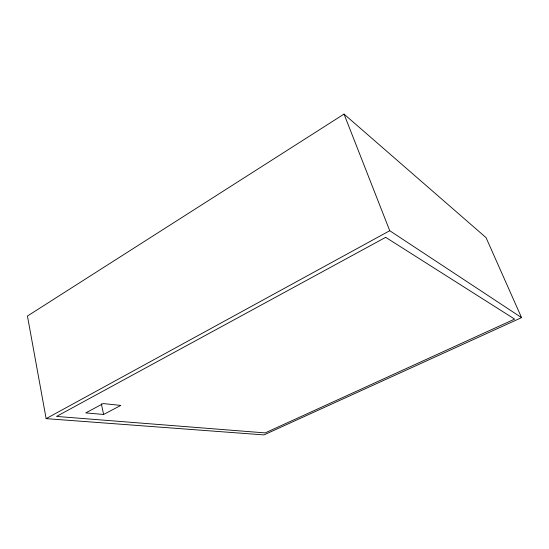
<?xml version="1.0" encoding="UTF-8"?>
<svg xmlns="http://www.w3.org/2000/svg" width="549" height="549" viewBox="0 0 549 549"><rect width="100%" height="100%" fill="white"/><g stroke="black" fill="none" stroke-linecap="round" stroke-linejoin="round"><path stroke-width="0.82" d="M344.031 114.096L27.45 316.032L46.137 418.64L263.939 434.904L521.55 317.631L486.043 237.621L344.031 114.096L389.742 230.717L521.55 317.631M46.137 418.64L389.742 230.717M103.603 414.461L120.801 405.409L103.185 403.577L85.754 412.896L103.603 414.461L101.345 403.783M385.673 237.333L56.54 416.43L265.174 432.9L514.612 319.106L385.673 237.333"/></g></svg>
